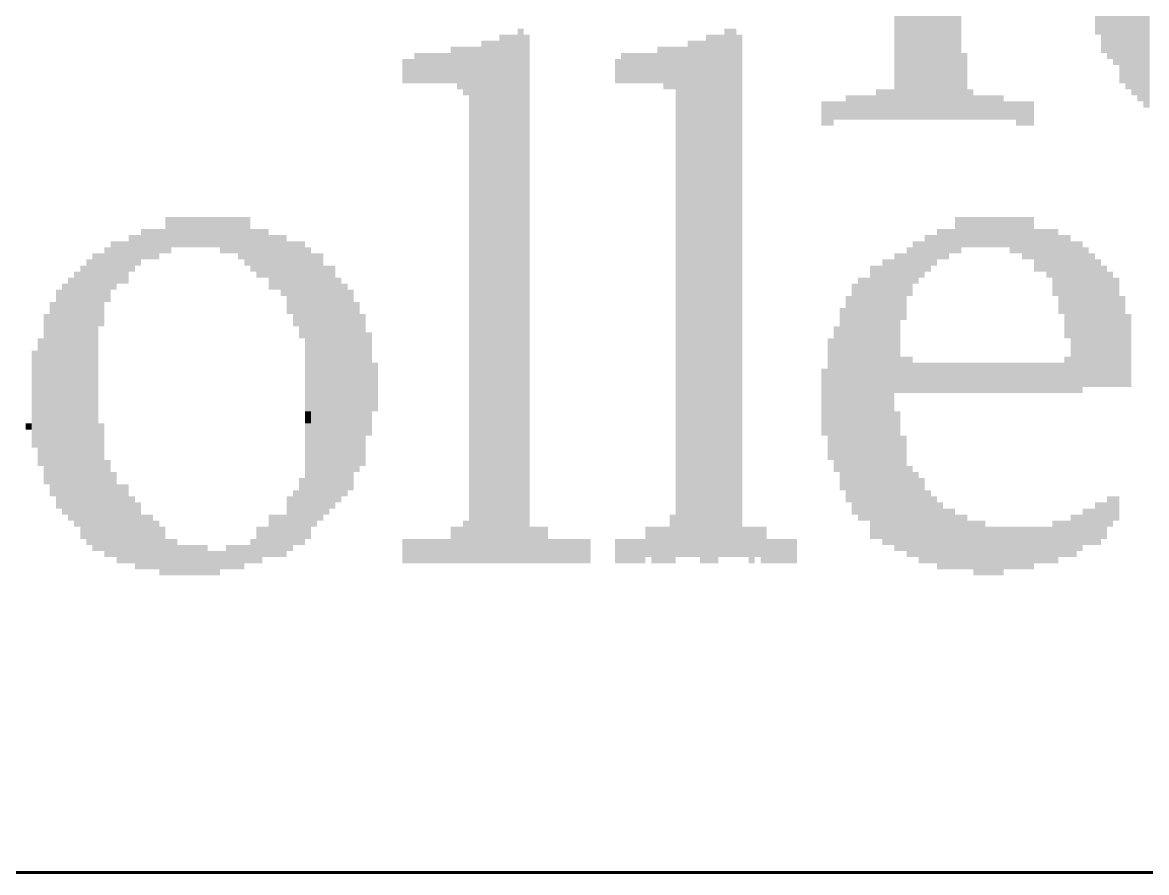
# Model space of a CAD drawing. Header units: inches. Extents: x 24 to 1704, y 24 to 1128.
# Drawn here: x 1597.18 to 1628.28, y 24 to 47.52 of the extents above; entities that cross this region are included whole.
import ezdxf

# ---------------------------------------------------------------- set-up
doc = ezdxf.new("R2010")
doc.units = ezdxf.units.IN
doc.header["$LTSCALE"] = 24
doc.header["$MEASUREMENT"] = 0
doc.layers.add('Borderline', color=5, linetype='Continuous', lineweight=60)
doc.layers.add('Logo', color=1, linetype='Continuous')

# ---------------------------------------------------------------- blocks, each defined once
blk = doc.blocks.new('LOGO')
at = {"layer": 'Logo'}
for points in [[(0.31712, 0.05544), (0.31712, -0.04838), (0.31584, 0.05544), (0.31584, -0.04838)], [(0.3184, 0.05544), (0.3184, -0.04838), (0.31712, 0.05544), (0.31712, -0.04838)], [(0.31968, 0.05544), (0.31968, -0.04838), (0.3184, 0.05544), (0.3184, -0.04838)], [(0.32096, 0.05544), (0.32096, -0.04838), (0.31968, 0.05544), (0.31968, -0.04838)], [(0.32224, 0.05544), (0.32224, -0.04838), (0.32096, 0.05544), (0.32096, -0.04838)], [(0.32353, 0.05544), (0.32353, -0.04838), (0.32224, 0.05544), (0.32224, -0.04838)], [(0.32481, 0.05544), (0.32481, -0.04838), (0.32353, 0.05544), (0.32353, -0.04838)], [(0.32609, 0.05544), (0.32609, -0.04838), (0.32481, 0.05544), (0.32481, -0.04838)], [(0.32737, 0.05544), (0.32737, -0.04838), (0.32609, 0.05544), (0.32609, -0.04838)], [(0.32865, 0.05544), (0.32865, -0.04838), (0.32737, 0.05544), (0.32737, -0.04838)], [(0.32993, 0.05544), (0.32993, -0.04838), (0.32865, 0.05544), (0.32865, -0.04838)], [(0.36839, 0.01443), (0.36839, -0.04453), (0.3671, 0.01443), (0.3671, -0.04453)], [(0.36967, 0.01443), (0.36967, -0.04581), (0.36839, 0.01443), (0.36839, -0.04581)], [(0.36582, 0.01186), (0.36582, -0.04197), (0.36454, 0.01186), (0.36454, -0.04197)], [(0.3671, 0.01314), (0.3671, -0.04325), (0.36582, 0.01314), (0.36582, -0.04325)], [(0.36454, 0.01058), (0.36454, -0.04069), (0.36326, 0.01058), (0.36326, -0.04069)], [(0.36326, 0.00802), (0.36326, -0.03684), (0.36198, 0.00802), (0.36198, -0.03684)], [(0.3607, 0.00545), (0.3607, -0.03428), (0.35941, 0.00545), (0.35941, -0.03428)], [(0.36198, 0.00674), (0.36198, -0.03556), (0.3607, 0.00674), (0.3607, -0.03556)], [(0.35941, 0.00033), (0.35941, -0.03043), (0.35813, 0.00033), (0.35813, -0.03043)], [(0.23381, -0.03043), (0.23381, -0.14194), (0.23252, -0.03043), (0.23252, -0.14194)], [(0.23509, -0.03043), (0.23509, -0.14194), (0.23381, -0.03043), (0.23381, -0.14194)], [(0.23637, -0.03043), (0.23637, -0.14194), (0.23509, -0.03043), (0.23509, -0.14194)], [(0.23765, -0.02915), (0.23765, -0.14194), (0.23637, -0.02915), (0.23637, -0.14194)], [(0.23893, -0.03043), (0.23893, -0.14194), (0.23765, -0.03043), (0.23765, -0.14194)], [(0.27738, -0.03043), (0.27738, -0.14194), (0.2761, -0.03043), (0.2761, -0.14194)], [(0.27867, -0.03043), (0.27867, -0.14194), (0.27738, -0.03043), (0.27738, -0.14194)], [(0.27995, -0.03043), (0.27995, -0.14066), (0.27867, -0.03043), (0.27867, -0.14066)], [(0.28251, -0.02915), (0.28251, -0.14066), (0.27995, -0.02915), (0.27995, -0.14066)], [(0.28379, -0.03043), (0.28379, -0.14066), (0.28251, -0.03043), (0.28251, -0.14066)], [(0.22355, -0.033), (0.22355, -0.04069), (0.22227, -0.033), (0.22227, -0.04069)], [(0.22483, -0.033), (0.22483, -0.04197), (0.22355, -0.033), (0.22355, -0.04197)], [(0.22612, -0.033), (0.22612, -0.04325), (0.22483, -0.033), (0.22483, -0.04325)], [(0.2274, -0.033), (0.2274, -0.14194), (0.22612, -0.033), (0.22612, -0.14194)], [(0.22868, -0.033), (0.22868, -0.14194), (0.2274, -0.033), (0.2274, -0.14194)], [(0.22996, -0.03172), (0.22996, -0.14194), (0.22868, -0.03172), (0.22868, -0.14194)], [(0.23124, -0.03172), (0.23124, -0.14194), (0.22996, -0.03172), (0.22996, -0.14194)], [(0.23252, -0.03172), (0.23252, -0.14194), (0.23124, -0.03172), (0.23124, -0.14194)], [(0.26713, -0.033), (0.26713, -0.04069), (0.26585, -0.033), (0.26585, -0.04069)], [(0.26841, -0.033), (0.26841, -0.04197), (0.26713, -0.033), (0.26713, -0.04197)], [(0.26969, -0.033), (0.26969, -0.04197), (0.26841, -0.033), (0.26841, -0.04197)], [(0.27098, -0.033), (0.27098, -0.14066), (0.26969, -0.033), (0.26969, -0.14066)], [(0.27226, -0.033), (0.27226, -0.14066), (0.27098, -0.033), (0.27098, -0.14066)], [(0.27354, -0.03172), (0.27354, -0.14066), (0.27226, -0.03172), (0.27226, -0.14066)], [(0.27482, -0.03172), (0.27482, -0.14066), (0.27354, -0.03172), (0.27354, -0.14066)], [(0.2761, -0.03172), (0.2761, -0.14194), (0.27482, -0.03172), (0.27482, -0.14194)], [(0.2133, -0.03556), (0.2133, -0.04069), (0.21202, -0.03556), (0.21202, -0.04069)], [(0.21458, -0.03556), (0.21458, -0.04069), (0.2133, -0.03556), (0.2133, -0.04069)], [(0.21586, -0.03428), (0.21586, -0.04069), (0.21458, -0.03428), (0.21458, -0.04069)], [(0.21843, -0.03428), (0.21843, -0.04069), (0.21586, -0.03428), (0.21586, -0.04069)], [(0.21971, -0.03428), (0.21971, -0.04069), (0.21843, -0.03428), (0.21843, -0.04069)], [(0.22099, -0.03428), (0.22099, -0.04069), (0.21971, -0.03428), (0.21971, -0.04069)], [(0.22227, -0.03428), (0.22227, -0.04069), (0.22099, -0.03428), (0.22099, -0.04069)], [(0.25816, -0.03556), (0.25816, -0.04069), (0.25688, -0.03556), (0.25688, -0.04069)], [(0.25944, -0.03428), (0.25944, -0.04069), (0.25816, -0.03428), (0.25816, -0.04069)], [(0.26072, -0.03428), (0.26072, -0.04069), (0.25944, -0.03428), (0.25944, -0.04069)], [(0.262, -0.03428), (0.262, -0.04069), (0.26072, -0.03428), (0.26072, -0.04069)], [(0.26329, -0.03428), (0.26329, -0.04069), (0.262, -0.03428), (0.262, -0.04069)], [(0.26457, -0.03428), (0.26457, -0.04069), (0.26329, -0.03428), (0.26329, -0.04069)], [(0.26585, -0.03428), (0.26585, -0.04069), (0.26457, -0.03428), (0.26457, -0.04069)], [(0.33122, -0.03428), (0.33122, -0.04838), (0.32993, -0.03428), (0.32993, -0.04838)], [(0.31327, -0.04197), (0.31327, -0.04838), (0.31199, -0.04197), (0.31199, -0.04838)], [(0.31584, -0.04197), (0.31584, -0.04838), (0.31327, -0.04197), (0.31327, -0.04838)], [(0.3325, -0.04197), (0.3325, -0.04838), (0.33122, -0.04197), (0.33122, -0.04838)], [(0.30174, -0.04453), (0.30174, -0.04966), (0.30045, -0.04453), (0.30045, -0.04966)], [(0.30302, -0.04453), (0.30302, -0.04966), (0.30174, -0.04453), (0.30174, -0.04966)], [(0.3043, -0.04453), (0.3043, -0.04838), (0.30302, -0.04453), (0.30302, -0.04838)], [(0.30558, -0.04453), (0.30558, -0.04838), (0.3043, -0.04453), (0.3043, -0.04838)], [(0.30686, -0.04325), (0.30686, -0.04838), (0.30558, -0.04325), (0.30558, -0.04838)], [(0.30814, -0.04325), (0.30814, -0.04838), (0.30686, -0.04325), (0.30686, -0.04838)], [(0.30943, -0.04325), (0.30943, -0.04838), (0.30814, -0.04325), (0.30814, -0.04838)], [(0.31071, -0.04325), (0.31071, -0.04838), (0.30943, -0.04325), (0.30943, -0.04838)], [(0.31199, -0.04325), (0.31199, -0.04838), (0.31071, -0.04325), (0.31071, -0.04838)], [(0.33378, -0.04325), (0.33378, -0.04838), (0.3325, -0.04325), (0.3325, -0.04838)], [(0.33506, -0.04325), (0.33506, -0.04838), (0.33378, -0.04325), (0.33378, -0.04838)], [(0.33634, -0.04325), (0.33634, -0.04838), (0.33506, -0.04325), (0.33506, -0.04838)], [(0.33762, -0.04325), (0.33762, -0.04838), (0.33634, -0.04325), (0.33634, -0.04838)], [(0.33891, -0.04325), (0.33891, -0.04838), (0.33762, -0.04325), (0.33762, -0.04838)], [(0.34019, -0.04453), (0.34019, -0.04838), (0.33891, -0.04453), (0.33891, -0.04838)], [(0.34147, -0.04453), (0.34147, -0.04838), (0.34019, -0.04453), (0.34019, -0.04838)], [(0.34275, -0.04453), (0.34275, -0.04966), (0.34147, -0.04453), (0.34147, -0.04966)], [(0.34403, -0.04453), (0.34403, -0.04966), (0.34275, -0.04453), (0.34275, -0.04966)], [(0.34531, -0.04453), (0.34531, -0.04966), (0.34403, -0.04453), (0.34403, -0.04966)], [(0.16331, -0.06889), (0.16331, -0.07658), (0.16203, -0.06889), (0.16203, -0.07658)], [(0.16459, -0.06889), (0.16459, -0.07529), (0.16331, -0.06889), (0.16331, -0.07529)], [(0.16588, -0.06889), (0.16588, -0.07529), (0.16459, -0.06889), (0.16459, -0.07529)], [(0.16716, -0.06889), (0.16716, -0.07529), (0.16588, -0.06889), (0.16588, -0.07529)], [(0.16844, -0.06889), (0.16844, -0.07529), (0.16716, -0.06889), (0.16716, -0.07529)], [(0.16972, -0.06889), (0.16972, -0.07529), (0.16844, -0.06889), (0.16844, -0.07529)], [(0.171, -0.06889), (0.171, -0.07529), (0.16972, -0.06889), (0.16972, -0.07529)], [(0.17228, -0.06889), (0.17228, -0.07529), (0.171, -0.06889), (0.171, -0.07529)], [(0.17357, -0.06889), (0.17357, -0.07529), (0.17228, -0.06889), (0.17228, -0.07529)], [(0.17485, -0.06889), (0.17485, -0.07658), (0.17357, -0.06889), (0.17357, -0.07658)], [(0.17613, -0.06889), (0.17613, -0.07658), (0.17485, -0.06889), (0.17485, -0.07658)], [(0.17741, -0.06889), (0.17741, -0.07658), (0.17613, -0.06889), (0.17613, -0.07658)], [(0.17869, -0.06889), (0.17869, -0.07786), (0.17741, -0.06889), (0.17741, -0.07786)], [(0.17997, -0.06889), (0.17997, -0.07914), (0.17869, -0.06889), (0.17869, -0.07914)], [(0.32993, -0.06889), (0.32993, -0.07658), (0.32865, -0.06889), (0.32865, -0.07658)], [(0.33122, -0.06889), (0.33122, -0.07529), (0.32993, -0.06889), (0.32993, -0.07529)], [(0.3325, -0.06889), (0.3325, -0.07529), (0.33122, -0.06889), (0.33122, -0.07529)], [(0.33378, -0.06889), (0.33378, -0.07529), (0.3325, -0.06889), (0.3325, -0.07529)], [(0.33506, -0.06889), (0.33506, -0.07529), (0.33378, -0.06889), (0.33378, -0.07529)], [(0.33634, -0.06889), (0.33634, -0.07529), (0.33506, -0.06889), (0.33506, -0.07529)], [(0.33762, -0.06889), (0.33762, -0.07529), (0.33634, -0.06889), (0.33634, -0.07529)], [(0.33891, -0.06889), (0.33891, -0.07529), (0.33762, -0.06889), (0.33762, -0.07529)], [(0.34019, -0.06889), (0.34019, -0.07529), (0.33891, -0.06889), (0.33891, -0.07529)], [(0.34147, -0.06889), (0.34147, -0.07658), (0.34019, -0.06889), (0.34019, -0.07658)], [(0.34275, -0.06889), (0.34275, -0.07658), (0.34147, -0.06889), (0.34147, -0.07658)], [(0.34403, -0.06889), (0.34403, -0.07786), (0.34275, -0.06889), (0.34275, -0.07786)], [(0.34531, -0.06889), (0.34531, -0.07786), (0.34403, -0.06889), (0.34403, -0.07786)], [(0.15562, -0.07273), (0.15562, -0.08042), (0.15434, -0.07273), (0.15434, -0.08042)], [(0.1569, -0.07273), (0.1569, -0.07914), (0.15562, -0.07273), (0.15562, -0.07914)], [(0.15818, -0.07145), (0.15818, -0.07786), (0.1569, -0.07145), (0.1569, -0.07786)], [(0.15947, -0.07145), (0.15947, -0.07786), (0.15818, -0.07145), (0.15818, -0.07786)], [(0.16075, -0.07145), (0.16075, -0.07786), (0.15947, -0.07145), (0.15947, -0.07786)], [(0.16203, -0.07145), (0.16203, -0.07658), (0.16075, -0.07145), (0.16075, -0.07658)], [(0.18126, -0.07145), (0.18126, -0.08042), (0.17997, -0.07145), (0.17997, -0.08042)], [(0.18254, -0.07145), (0.18254, -0.0817), (0.18126, -0.07145), (0.18126, -0.0817)], [(0.18382, -0.07145), (0.18382, -0.0817), (0.18254, -0.07145), (0.18254, -0.0817)], [(0.18638, -0.07273), (0.18638, -0.08427), (0.18382, -0.07273), (0.18382, -0.08427)], [(0.18766, -0.07273), (0.18766, -0.08555), (0.18638, -0.07273), (0.18638, -0.08555)], [(0.32353, -0.07273), (0.32353, -0.08042), (0.32224, -0.07273), (0.32224, -0.08042)], [(0.32481, -0.07273), (0.32481, -0.07914), (0.32353, -0.07273), (0.32353, -0.07914)], [(0.32609, -0.07145), (0.32609, -0.07786), (0.32481, -0.07145), (0.32481, -0.07786)], [(0.32737, -0.07145), (0.32737, -0.07786), (0.32609, -0.07145), (0.32609, -0.07786)], [(0.32865, -0.07145), (0.32865, -0.07658), (0.32737, -0.07145), (0.32737, -0.07658)], [(0.34788, -0.07145), (0.34788, -0.08042), (0.34531, -0.07145), (0.34531, -0.08042)], [(0.34916, -0.07145), (0.34916, -0.0817), (0.34788, -0.07145), (0.34788, -0.0817)], [(0.35044, -0.07145), (0.35044, -0.08555), (0.34916, -0.07145), (0.34916, -0.08555)], [(0.35172, -0.07273), (0.35172, -0.08939), (0.35044, -0.07273), (0.35044, -0.08939)], [(0.353, -0.07273), (0.353, -0.09452), (0.35172, -0.07273), (0.35172, -0.09452)], [(0.15049, -0.07529), (0.15049, -0.08683), (0.14921, -0.07529), (0.14921, -0.08683)], [(0.15178, -0.07401), (0.15178, -0.08427), (0.15049, -0.07401), (0.15049, -0.08427)], [(0.15434, -0.07401), (0.15434, -0.08298), (0.15178, -0.07401), (0.15178, -0.08298)], [(0.18895, -0.07401), (0.18895, -0.08939), (0.18766, -0.07401), (0.18766, -0.08939)], [(0.19023, -0.07401), (0.19023, -0.09196), (0.18895, -0.07401), (0.18895, -0.09196)], [(0.19151, -0.07401), (0.19151, -0.09452), (0.19023, -0.07401), (0.19023, -0.09452)], [(0.19279, -0.07529), (0.19279, -0.1099), (0.19151, -0.07529), (0.19151, -0.1099)], [(0.31968, -0.07529), (0.31968, -0.08555), (0.3184, -0.07529), (0.3184, -0.08555)], [(0.32096, -0.07401), (0.32096, -0.08298), (0.31968, -0.07401), (0.31968, -0.08298)], [(0.32224, -0.07401), (0.32224, -0.0817), (0.32096, -0.07401), (0.32096, -0.0817)], [(0.35429, -0.07401), (0.35429, -0.10605), (0.353, -0.07401), (0.353, -0.10605)], [(0.35557, -0.07401), (0.35557, -0.10605), (0.35429, -0.07401), (0.35429, -0.10605)], [(0.35685, -0.07529), (0.35685, -0.10477), (0.35557, -0.07529), (0.35557, -0.10477)], [(0.14665, -0.07786), (0.14665, -0.1381), (0.14537, -0.07786), (0.14537, -0.1381)], [(0.14793, -0.07658), (0.14793, -0.13938), (0.14665, -0.07658), (0.14665, -0.13938)], [(0.14921, -0.07658), (0.14921, -0.09196), (0.14793, -0.07658), (0.14793, -0.09196)], [(0.19407, -0.07658), (0.19407, -0.13425), (0.19279, -0.07658), (0.19279, -0.13425)], [(0.19535, -0.07658), (0.19535, -0.13297), (0.19407, -0.07658), (0.19407, -0.13297)], [(0.31584, -0.07786), (0.31584, -0.1381), (0.31327, -0.07786), (0.31327, -0.1381)], [(0.31712, -0.07658), (0.31712, -0.10605), (0.31584, -0.07658), (0.31584, -0.10605)], [(0.3184, -0.07658), (0.3184, -0.09067), (0.31712, -0.07658), (0.31712, -0.09067)], [(0.35813, -0.07658), (0.35813, -0.10477), (0.35685, -0.07658), (0.35685, -0.10477)], [(0.35941, -0.07786), (0.35941, -0.10477), (0.35813, -0.07786), (0.35813, -0.10477)], [(0.14409, -0.08042), (0.14409, -0.13425), (0.1428, -0.08042), (0.1428, -0.13425)], [(0.14537, -0.07914), (0.14537, -0.13682), (0.14409, -0.07914), (0.14409, -0.13682)], [(0.19664, -0.07914), (0.19664, -0.13169), (0.19535, -0.07914), (0.19535, -0.13169)], [(0.19792, -0.07914), (0.19792, -0.13041), (0.19664, -0.07914), (0.19664, -0.13041)], [(0.31199, -0.07914), (0.31199, -0.13682), (0.31071, -0.07914), (0.31071, -0.13682)], [(0.31327, -0.07914), (0.31327, -0.13682), (0.31199, -0.07914), (0.31199, -0.13682)], [(0.3607, -0.07914), (0.3607, -0.10477), (0.35941, -0.07914), (0.35941, -0.10477)], [(0.36198, -0.08042), (0.36198, -0.10477), (0.3607, -0.08042), (0.3607, -0.10477)], [(0.14152, -0.08298), (0.14152, -0.13169), (0.14024, -0.08298), (0.14024, -0.13169)], [(0.1428, -0.0817), (0.1428, -0.13297), (0.14152, -0.0817), (0.14152, -0.13297)], [(0.1992, -0.0817), (0.1992, -0.12913), (0.19792, -0.0817), (0.19792, -0.12913)], [(0.20048, -0.08298), (0.20048, -0.12784), (0.1992, -0.08298), (0.1992, -0.12784)], [(0.30814, -0.08298), (0.30814, -0.13169), (0.30686, -0.08298), (0.30686, -0.13169)], [(0.30943, -0.0817), (0.30943, -0.13297), (0.30814, -0.0817), (0.30814, -0.13297)], [(0.31071, -0.0817), (0.31071, -0.13297), (0.30943, -0.0817), (0.30943, -0.13297)], [(0.36326, -0.0817), (0.36326, -0.10477), (0.36198, -0.0817), (0.36198, -0.10477)], [(0.14024, -0.08427), (0.14024, -0.13041), (0.13896, -0.08427), (0.13896, -0.13041)], [(0.20176, -0.08427), (0.20176, -0.12656), (0.20048, -0.08427), (0.20048, -0.12656)], [(0.13896, -0.08683), (0.13896, -0.12784), (0.13768, -0.08683), (0.13768, -0.12784)], [(0.20304, -0.08683), (0.20304, -0.12272), (0.20176, -0.08683), (0.20176, -0.12272)], [(0.30686, -0.08555), (0.30686, -0.12913), (0.30558, -0.08555), (0.30558, -0.12913)], [(0.36454, -0.08555), (0.36454, -0.10477), (0.36326, -0.08555), (0.36326, -0.10477)], [(0.13768, -0.08939), (0.13768, -0.12528), (0.1364, -0.08939), (0.1364, -0.12528)], [(0.20433, -0.08939), (0.20433, -0.12144), (0.20304, -0.08939), (0.20304, -0.12144)], [(0.30558, -0.08811), (0.30558, -0.12656), (0.3043, -0.08811), (0.3043, -0.12656)], [(0.36582, -0.08939), (0.36582, -0.10477), (0.36454, -0.08939), (0.36454, -0.10477)], [(0.3043, -0.09196), (0.3043, -0.12272), (0.30302, -0.09196), (0.30302, -0.12272)], [(0.1364, -0.09452), (0.1364, -0.12144), (0.13511, -0.09452), (0.13511, -0.12144)], [(0.20561, -0.09324), (0.20561, -0.11503), (0.20433, -0.09324), (0.20433, -0.11503)], [(0.30302, -0.09452), (0.30302, -0.12015), (0.30174, -0.09452), (0.30174, -0.12015)], [(0.13511, -0.09708), (0.13511, -0.11759), (0.13383, -0.09708), (0.13383, -0.11759)], [(0.3184, -0.09836), (0.3184, -0.10605), (0.31712, -0.09836), (0.31712, -0.10605)], [(0.31968, -0.09836), (0.31968, -0.10605), (0.3184, -0.09836), (0.3184, -0.10605)], [(0.353, -0.09836), (0.353, -0.10605), (0.35172, -0.09836), (0.35172, -0.10605)], [(0.20689, -0.09965), (0.20689, -0.1099), (0.20561, -0.09965), (0.20561, -0.1099)], [(0.30174, -0.10093), (0.30174, -0.11503), (0.30045, -0.10093), (0.30045, -0.11503)], [(0.32096, -0.09965), (0.32096, -0.10605), (0.31968, -0.09965), (0.31968, -0.10605)], [(0.32224, -0.09965), (0.32224, -0.10605), (0.32096, -0.09965), (0.32096, -0.10605)], [(0.32353, -0.09965), (0.32353, -0.10605), (0.32224, -0.09965), (0.32224, -0.10605)], [(0.32481, -0.09965), (0.32481, -0.10605), (0.32353, -0.09965), (0.32353, -0.10605)], [(0.32609, -0.09965), (0.32609, -0.10605), (0.32481, -0.09965), (0.32481, -0.10605)], [(0.32737, -0.09965), (0.32737, -0.10605), (0.32609, -0.09965), (0.32609, -0.10605)], [(0.32865, -0.09965), (0.32865, -0.10605), (0.32737, -0.09965), (0.32737, -0.10605)], [(0.32993, -0.09965), (0.32993, -0.10605), (0.32865, -0.09965), (0.32865, -0.10605)], [(0.33122, -0.09965), (0.33122, -0.10605), (0.32993, -0.09965), (0.32993, -0.10605)], [(0.3325, -0.09965), (0.3325, -0.10605), (0.33122, -0.09965), (0.33122, -0.10605)], [(0.33378, -0.09965), (0.33378, -0.10605), (0.3325, -0.09965), (0.3325, -0.10605)], [(0.33506, -0.09965), (0.33506, -0.10605), (0.33378, -0.09965), (0.33378, -0.10605)], [(0.33634, -0.09965), (0.33634, -0.10605), (0.33506, -0.09965), (0.33506, -0.10605)], [(0.33762, -0.09965), (0.33762, -0.10605), (0.33634, -0.09965), (0.33634, -0.10605)], [(0.33891, -0.09965), (0.33891, -0.10605), (0.33762, -0.09965), (0.33762, -0.10605)], [(0.34019, -0.09965), (0.34019, -0.10605), (0.33891, -0.09965), (0.33891, -0.10605)], [(0.34147, -0.09965), (0.34147, -0.10605), (0.34019, -0.09965), (0.34019, -0.10605)], [(0.34275, -0.09965), (0.34275, -0.10605), (0.34147, -0.09965), (0.34147, -0.10605)], [(0.34403, -0.09965), (0.34403, -0.10605), (0.34275, -0.09965), (0.34275, -0.10605)], [(0.34531, -0.09965), (0.34531, -0.10605), (0.34403, -0.09965), (0.34403, -0.10605)], [(0.34788, -0.09965), (0.34788, -0.10605), (0.34531, -0.09965), (0.34531, -0.10605)], [(0.34916, -0.09965), (0.34916, -0.10605), (0.34788, -0.09965), (0.34788, -0.10605)], [(0.35044, -0.09965), (0.35044, -0.10605), (0.34916, -0.09965), (0.34916, -0.10605)], [(0.35172, -0.09965), (0.35172, -0.10605), (0.35044, -0.09965), (0.35044, -0.10605)], [(0.19279, -0.1099), (0.19279, -0.11246), (0.19151, -0.1099), (0.19151, -0.11246)], [(0.31712, -0.1099), (0.31712, -0.13938), (0.31584, -0.1099), (0.31584, -0.13938)], [(0.13383, -0.11246), (0.13383, -0.11374), (0.13255, -0.11246), (0.13255, -0.11374)], [(0.14921, -0.11246), (0.14921, -0.13938), (0.14793, -0.11246), (0.14793, -0.13938)], [(0.19279, -0.11246), (0.19279, -0.13682), (0.19151, -0.11246), (0.19151, -0.13682)], [(0.3184, -0.11503), (0.3184, -0.13938), (0.31712, -0.11503), (0.31712, -0.13938)], [(0.15049, -0.12015), (0.15049, -0.14066), (0.14921, -0.12015), (0.14921, -0.14066)], [(0.15178, -0.12272), (0.15178, -0.14066), (0.15049, -0.12272), (0.15049, -0.14066)], [(0.31968, -0.12144), (0.31968, -0.14066), (0.3184, -0.12144), (0.3184, -0.14066)], [(0.32096, -0.12272), (0.32096, -0.14066), (0.31968, -0.12272), (0.31968, -0.14066)], [(0.15434, -0.12528), (0.15434, -0.14194), (0.15178, -0.12528), (0.15178, -0.14194)], [(0.19151, -0.124), (0.19151, -0.1381), (0.19023, -0.124), (0.19023, -0.1381)], [(0.32224, -0.124), (0.32224, -0.14194), (0.32096, -0.124), (0.32096, -0.14194)], [(0.15562, -0.12784), (0.15562, -0.14194), (0.15434, -0.12784), (0.15434, -0.14194)], [(0.18895, -0.12784), (0.18895, -0.13938), (0.18766, -0.12784), (0.18766, -0.13938)], [(0.19023, -0.12656), (0.19023, -0.1381), (0.18895, -0.12656), (0.18895, -0.1381)], [(0.32353, -0.12656), (0.32353, -0.14194), (0.32224, -0.12656), (0.32224, -0.14194)], [(0.32481, -0.12784), (0.32481, -0.14194), (0.32353, -0.12784), (0.32353, -0.14194)], [(0.36198, -0.12784), (0.36198, -0.13425), (0.3607, -0.12784), (0.3607, -0.13425)], [(0.36326, -0.12784), (0.36326, -0.13297), (0.36198, -0.12784), (0.36198, -0.13297)], [(0.1569, -0.12913), (0.1569, -0.14322), (0.15562, -0.12913), (0.15562, -0.14322)], [(0.32609, -0.12913), (0.32609, -0.14322), (0.32481, -0.12913), (0.32481, -0.14322)], [(0.32737, -0.13041), (0.32737, -0.14322), (0.32609, -0.13041), (0.32609, -0.14322)], [(0.32865, -0.13041), (0.32865, -0.14322), (0.32737, -0.13041), (0.32737, -0.14322)], [(0.35685, -0.13041), (0.35685, -0.1381), (0.35557, -0.13041), (0.35557, -0.1381)], [(0.35813, -0.13041), (0.35813, -0.1381), (0.35685, -0.13041), (0.35685, -0.1381)], [(0.35941, -0.12913), (0.35941, -0.1381), (0.35813, -0.12913), (0.35813, -0.1381)], [(0.3607, -0.12913), (0.3607, -0.13682), (0.35941, -0.12913), (0.35941, -0.13682)], [(0.15818, -0.13169), (0.15818, -0.14322), (0.1569, -0.13169), (0.1569, -0.14322)], [(0.15947, -0.13169), (0.15947, -0.14322), (0.15818, -0.13169), (0.15818, -0.14322)], [(0.18638, -0.13169), (0.18638, -0.14066), (0.18382, -0.13169), (0.18382, -0.14066)], [(0.18766, -0.13169), (0.18766, -0.14066), (0.18638, -0.13169), (0.18638, -0.14066)], [(0.26969, -0.13169), (0.26969, -0.14194), (0.26841, -0.13169), (0.26841, -0.14194)], [(0.32993, -0.13169), (0.32993, -0.14322), (0.32865, -0.13169), (0.32865, -0.14322)], [(0.33122, -0.13169), (0.33122, -0.14322), (0.32993, -0.13169), (0.32993, -0.14322)], [(0.35429, -0.13169), (0.35429, -0.14066), (0.353, -0.13169), (0.353, -0.14066)], [(0.35557, -0.13169), (0.35557, -0.13938), (0.35429, -0.13169), (0.35429, -0.13938)], [(0.16075, -0.13297), (0.16075, -0.14322), (0.15947, -0.13297), (0.15947, -0.14322)], [(0.16203, -0.13425), (0.16203, -0.14451), (0.16075, -0.13425), (0.16075, -0.14451)], [(0.18254, -0.13425), (0.18254, -0.14194), (0.18126, -0.13425), (0.18126, -0.14194)], [(0.18382, -0.13425), (0.18382, -0.14066), (0.18254, -0.13425), (0.18254, -0.14066)], [(0.22355, -0.13425), (0.22355, -0.14194), (0.22227, -0.13425), (0.22227, -0.14194)], [(0.22483, -0.13425), (0.22483, -0.14194), (0.22355, -0.13425), (0.22355, -0.14194)], [(0.22612, -0.13297), (0.22612, -0.14194), (0.22483, -0.13297), (0.22483, -0.14194)], [(0.24021, -0.13425), (0.24021, -0.14194), (0.23893, -0.13425), (0.23893, -0.14194)], [(0.2415, -0.13425), (0.2415, -0.14194), (0.24021, -0.13425), (0.24021, -0.14194)], [(0.24278, -0.13425), (0.24278, -0.14194), (0.2415, -0.13425), (0.2415, -0.14194)], [(0.26457, -0.13425), (0.26457, -0.14066), (0.26329, -0.13425), (0.26329, -0.14066)], [(0.26585, -0.13425), (0.26585, -0.14194), (0.26457, -0.13425), (0.26457, -0.14194)], [(0.26713, -0.13425), (0.26713, -0.14194), (0.26585, -0.13425), (0.26585, -0.14194)], [(0.26841, -0.13425), (0.26841, -0.14194), (0.26713, -0.13425), (0.26713, -0.14194)], [(0.28507, -0.13425), (0.28507, -0.14066), (0.28379, -0.13425), (0.28379, -0.14066)], [(0.28636, -0.13425), (0.28636, -0.14194), (0.28507, -0.13425), (0.28507, -0.14194)], [(0.28764, -0.13425), (0.28764, -0.14066), (0.28636, -0.13425), (0.28636, -0.14066)], [(0.28892, -0.13425), (0.28892, -0.14194), (0.28764, -0.13425), (0.28764, -0.14194)], [(0.3325, -0.13297), (0.3325, -0.14322), (0.33122, -0.13297), (0.33122, -0.14322)], [(0.33378, -0.13297), (0.33378, -0.14451), (0.3325, -0.13297), (0.3325, -0.14451)], [(0.33506, -0.13297), (0.33506, -0.14451), (0.33378, -0.13297), (0.33378, -0.14451)], [(0.33634, -0.13425), (0.33634, -0.14451), (0.33506, -0.13425), (0.33506, -0.14451)], [(0.33762, -0.13425), (0.33762, -0.14451), (0.33634, -0.13425), (0.33634, -0.14451)], [(0.33891, -0.13425), (0.33891, -0.14451), (0.33762, -0.13425), (0.33762, -0.14451)], [(0.34019, -0.13425), (0.34019, -0.14322), (0.33891, -0.13425), (0.33891, -0.14322)], [(0.34147, -0.13425), (0.34147, -0.14322), (0.34019, -0.13425), (0.34019, -0.14322)], [(0.34275, -0.13425), (0.34275, -0.14322), (0.34147, -0.13425), (0.34147, -0.14322)], [(0.34403, -0.13425), (0.34403, -0.14322), (0.34275, -0.13425), (0.34275, -0.14322)], [(0.34531, -0.13425), (0.34531, -0.14322), (0.34403, -0.13425), (0.34403, -0.14322)], [(0.34788, -0.13425), (0.34788, -0.14194), (0.34531, -0.13425), (0.34531, -0.14194)], [(0.34916, -0.13425), (0.34916, -0.14194), (0.34788, -0.13425), (0.34788, -0.14194)], [(0.35044, -0.13297), (0.35044, -0.14194), (0.34916, -0.13297), (0.34916, -0.14194)], [(0.35172, -0.13297), (0.35172, -0.14066), (0.35044, -0.13297), (0.35044, -0.14066)], [(0.353, -0.13297), (0.353, -0.14066), (0.35172, -0.13297), (0.35172, -0.14066)], [(0.16331, -0.13682), (0.16331, -0.14451), (0.16203, -0.13682), (0.16203, -0.14451)], [(0.16459, -0.13682), (0.16459, -0.14451), (0.16331, -0.13682), (0.16331, -0.14451)], [(0.18126, -0.13682), (0.18126, -0.14194), (0.17997, -0.13682), (0.17997, -0.14194)], [(0.2133, -0.13682), (0.2133, -0.14194), (0.21202, -0.13682), (0.21202, -0.14194)], [(0.21458, -0.13682), (0.21458, -0.14194), (0.2133, -0.13682), (0.2133, -0.14194)], [(0.21586, -0.13682), (0.21586, -0.14194), (0.21458, -0.13682), (0.21458, -0.14194)], [(0.21843, -0.13682), (0.21843, -0.14194), (0.21586, -0.13682), (0.21586, -0.14194)], [(0.21971, -0.13682), (0.21971, -0.14194), (0.21843, -0.13682), (0.21843, -0.14194)], [(0.22099, -0.13682), (0.22099, -0.14194), (0.21971, -0.13682), (0.21971, -0.14194)], [(0.22227, -0.13682), (0.22227, -0.14194), (0.22099, -0.13682), (0.22099, -0.14194)], [(0.24406, -0.13682), (0.24406, -0.14194), (0.24278, -0.13682), (0.24278, -0.14194)], [(0.24534, -0.13682), (0.24534, -0.14194), (0.24406, -0.13682), (0.24406, -0.14194)], [(0.24662, -0.13682), (0.24662, -0.14194), (0.24534, -0.13682), (0.24534, -0.14194)], [(0.2479, -0.13682), (0.2479, -0.14194), (0.24662, -0.13682), (0.24662, -0.14194)], [(0.25047, -0.13682), (0.25047, -0.14194), (0.2479, -0.13682), (0.2479, -0.14194)], [(0.25175, -0.13682), (0.25175, -0.14194), (0.25047, -0.13682), (0.25047, -0.14194)], [(0.25816, -0.13682), (0.25816, -0.14194), (0.25688, -0.13682), (0.25688, -0.14194)], [(0.25944, -0.13682), (0.25944, -0.14194), (0.25816, -0.13682), (0.25816, -0.14194)], [(0.26072, -0.13682), (0.26072, -0.14194), (0.25944, -0.13682), (0.25944, -0.14194)], [(0.262, -0.13682), (0.262, -0.14194), (0.26072, -0.13682), (0.26072, -0.14194)], [(0.26329, -0.13682), (0.26329, -0.14194), (0.262, -0.13682), (0.262, -0.14194)], [(0.2902, -0.13682), (0.2902, -0.14194), (0.28892, -0.13682), (0.28892, -0.14194)], [(0.29148, -0.13682), (0.29148, -0.14194), (0.2902, -0.13682), (0.2902, -0.14194)], [(0.29276, -0.13682), (0.29276, -0.14194), (0.29148, -0.13682), (0.29148, -0.14194)], [(0.29405, -0.13682), (0.29405, -0.14194), (0.29276, -0.13682), (0.29276, -0.14194)], [(0.29533, -0.13682), (0.29533, -0.14194), (0.29405, -0.13682), (0.29405, -0.14194)], [(0.16588, -0.1381), (0.16588, -0.14451), (0.16459, -0.1381), (0.16459, -0.14451)], [(0.16716, -0.1381), (0.16716, -0.14451), (0.16588, -0.1381), (0.16588, -0.14451)], [(0.16844, -0.1381), (0.16844, -0.14451), (0.16716, -0.1381), (0.16716, -0.14451)], [(0.16972, -0.1381), (0.16972, -0.14451), (0.16844, -0.1381), (0.16844, -0.14451)], [(0.171, -0.1381), (0.171, -0.14451), (0.16972, -0.1381), (0.16972, -0.14451)], [(0.17228, -0.13938), (0.17228, -0.14451), (0.171, -0.13938), (0.171, -0.14451)], [(0.17357, -0.13938), (0.17357, -0.14451), (0.17228, -0.13938), (0.17228, -0.14451)], [(0.17485, -0.13938), (0.17485, -0.14322), (0.17357, -0.13938), (0.17357, -0.14322)], [(0.17613, -0.1381), (0.17613, -0.14322), (0.17485, -0.1381), (0.17485, -0.14322)], [(0.17741, -0.1381), (0.17741, -0.14322), (0.17613, -0.1381), (0.17613, -0.14322)], [(0.17869, -0.1381), (0.17869, -0.14322), (0.17741, -0.1381), (0.17741, -0.14322)], [(0.17997, -0.1381), (0.17997, -0.14194), (0.17869, -0.1381), (0.17869, -0.14194)]]:
    blk.add_solid(points, dxfattribs=at)

msp = doc.modelspace()

# ---------------------------------------------------------------- linework, layer by layer
at = {"layer": 'Borderline'}
msp.add_line((1704, 24), (24, 24), dxfattribs=at)

# ---------------------------------------------------------------- block references
at = {"layer": 'Logo', "xscale": 131.1701515906003, "yscale": 131.1701515906003, "zscale": 131.1701515906003}
msp.add_blockref('LOGO', (1579.874, 51.179), dxfattribs=at)

doc.saveas('drawing.dxf')
